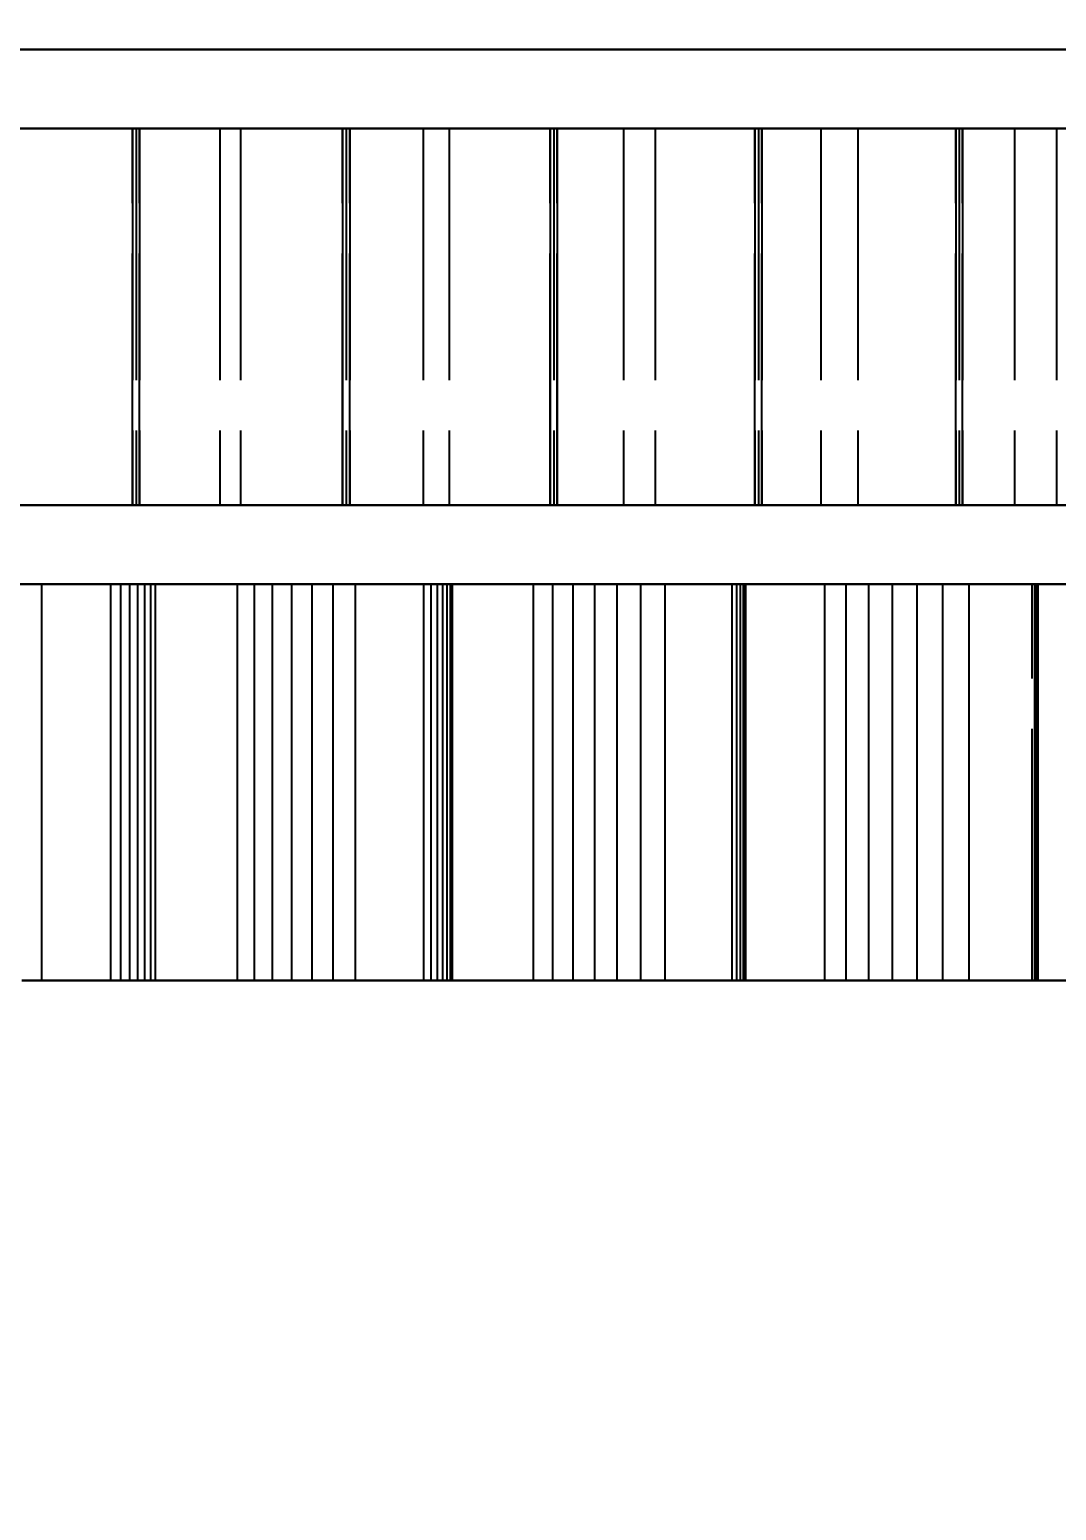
# Model space of a CAD drawing. Header units: millimetres. Extents: x -9 to 243, y -53 to 196.
# Drawn here: x 145.81 to 151, y -30.89 to -23.41 of the extents above; entities that cross this region are included whole.
import ezdxf

# ---------------------------------------------------------------- set-up
doc = ezdxf.new("R2010")
doc.units = ezdxf.units.MM
doc.linetypes.add('DASHED', pattern=[1.524, 1.27, -0.254])
for name, color, linetype in [('DIMS', 3, 'CONTINUOUS'), ('HIDDEN', 8, 'DASHED'), ('VISIBLE', 7, 'CONTINUOUS')]:
    doc.layers.add(name, color=color, linetype=linetype)
doc.styles.add('OpenSansCondensed-Light', font='OpenSansCondensed-Light.ttf')
doc.dimstyles.new('EZDXF', dxfattribs={"dimtxt": 0.25, "dimasz": 0.175, "dimexe": 0.375, "dimexo": 0.125, "dimgap": 0.1, "dimtad": 1, "dimlfac": 100, "dimzin": 12, "dimdsep": 46, "dimtxsty": 'OpenSansCondensed-Light', "dimblk": 'ARCHTICK', "dimcen": 2.5, "dimazin": 3, "dimtfac": 0.5, "dimtmove": 2, "dimatfit": 3})

# ---------------------------------------------------------------- blocks, each defined once
blk = doc.blocks.new('_ARCHTICK')
at = {"color": 0, "linetype": 'BYBLOCK', "const_width": 0.15}
blk.add_lwpolyline([(-0.5, -0.5), (0.5, 0.5)], dxfattribs=at)

msp = doc.modelspace()

# ---------------------------------------------------------------- linework, layer by layer
at = {"layer": 'HIDDEN'}
for points in [[(151.10479, -23.51), (150.44441, -23.51), (149.78402, -23.51), (149.12364, -23.51), (148.46326, -23.51), (147.80287, -23.51), (147.14249, -23.51), (146.48211, -23.51), (145.82172, -23.51), (145.16134, -23.51), (144.50096, -23.51), (143.84057, -23.51), (143.18019, -23.51), (142.51981, -23.51), (141.85943, -23.51), (141.19904, -23.51), (140.53866, -23.51), (139.87828, -23.51), (139.21789, -23.51), (138.55751, -23.51), (137.89713, -23.51), (137.23674, -23.51)], [(151.25089, -23.51), (150.6286, -23.51), (150.00631, -23.51), (149.38402, -23.51), (148.76173, -23.51), (148.13945, -23.51), (147.51716, -23.51), (146.89487, -23.51), (146.27258, -23.51), (145.6503, -23.51), (145.02801, -23.51), (144.40572, -23.51), (143.78343, -23.51), (143.16114, -23.51), (142.53886, -23.51), (141.91657, -23.51), (141.29428, -23.51), (140.67199, -23.51), (140.0497, -23.51), (139.42742, -23.51), (138.80513, -23.51), (138.18284, -23.51), (137.56055, -23.51)], [(145.6503, -23.51), (145.96144, -23.51), (146.27258, -23.51), (146.58373, -23.51), (146.89487, -23.51), (147.20601, -23.51), (147.51716, -23.51), (147.8283, -23.51), (148.13945, -23.51), (148.45059, -23.51), (148.76173, -23.51), (149.07288, -23.51), (149.38402, -23.51), (149.69517, -23.51), (150.00631, -23.51), (150.31745, -23.51), (150.6286, -23.51), (150.93974, -23.51), (151.25089, -23.51)], [(145.81265, -23.91), (145.29743, -23.91)], [(146.77283, -23.91), (145.73546, -23.91)], [(145.73546, -23.91), (146.77283, -23.91)], [(145.81265, -23.91), (146.33187, -23.91)], [(146.33187, -23.91), (145.81265, -23.91)], [(146.33187, -23.91), (146.3323, -23.91)], [(146.33187, -23.91), (146.3323, -23.91)], [(146.33187, -23.91), (146.33187, -25.81)], [(146.33187, -25.81), (146.33187, -23.91)], [(146.3323, -23.91), (146.35009, -23.91)], [(146.35009, -23.91), (146.3323, -23.91)], [(146.3323, -25.81), (146.3323, -23.91)], [(146.3323, -25.81), (146.3323, -23.91)], [(146.35009, -23.91), (146.36821, -23.91)], [(146.36821, -23.91), (146.35009, -23.91)], [(146.35009, -23.91), (146.35009, -25.81)], [(146.35009, -23.91), (146.35009, -25.81)], [(146.36798, -23.91), (146.36821, -23.91)], [(146.36798, -23.91), (146.87777, -23.91)], [(146.87777, -23.91), (146.36798, -23.91)], [(146.36798, -23.91), (146.36821, -23.91)], [(146.36798, -25.81), (146.36798, -23.91)], [(146.36798, -23.91), (146.36798, -25.81)], [(146.36821, -25.81), (146.36821, -23.91)], [(146.36821, -25.81), (146.36821, -23.91)], [(147.79926, -23.91), (146.77283, -23.91)], [(146.77283, -23.91), (147.79926, -23.91)], [(146.77283, -23.91), (146.77283, -25.81)], [(146.77283, -23.91), (146.77283, -25.81)], [(146.87777, -23.91), (147.393, -23.91)], [(147.393, -23.91), (146.87777, -23.91)], [(146.87777, -23.91), (146.87777, -25.81)], [(146.87777, -23.91), (146.87777, -25.81)], [(147.393, -23.91), (147.39353, -23.91)], [(147.393, -23.91), (147.39353, -23.91)], [(147.393, -23.91), (147.393, -25.81)], [(147.393, -25.81), (147.393, -23.91)], [(147.39353, -23.91), (147.41108, -23.91)], [(147.41108, -23.91), (147.39353, -23.91)], [(147.39353, -25.81), (147.39353, -23.91)], [(147.39353, -25.81), (147.39353, -23.91)], [(147.41108, -23.91), (147.42906, -23.91)], [(147.42906, -23.91), (147.41108, -23.91)], [(147.41108, -23.91), (147.41108, -25.81)], [(147.41108, -23.91), (147.41108, -25.81)], [(147.42873, -23.91), (147.42906, -23.91)], [(147.42873, -23.91), (147.93167, -23.91)], [(147.93167, -23.91), (147.42873, -23.91)], [(147.42873, -23.91), (147.42906, -23.91)], [(147.42873, -25.81), (147.42873, -23.91)], [(147.42873, -23.91), (147.42873, -25.81)], [(147.42906, -25.81), (147.42906, -23.91)], [(147.42906, -25.81), (147.42906, -23.91)], [(148.8119, -23.91), (147.79926, -23.91)], [(147.79926, -23.91), (148.8119, -23.91)], [(147.79926, -23.91), (147.79926, -25.81)], [(147.79926, -23.91), (147.79926, -25.81)], [(147.93167, -23.91), (148.44146, -23.91)], [(148.44146, -23.91), (147.93167, -23.91)], [(147.93167, -23.91), (147.93167, -25.81)], [(147.93167, -23.91), (147.93167, -25.81)], [(148.44146, -23.91), (148.44209, -23.91)], [(148.44146, -23.91), (148.44209, -23.91)], [(148.44146, -23.91), (148.44146, -25.81)], [(148.44146, -25.81), (148.44146, -23.91)], [(148.44209, -23.91), (148.45935, -23.91)], [(148.45935, -23.91), (148.44209, -23.91)], [(148.44209, -25.81), (148.44209, -23.91)], [(148.44209, -25.81), (148.44209, -23.91)], [(148.45935, -23.91), (148.47714, -23.91)], [(148.47714, -23.91), (148.45935, -23.91)], [(148.45935, -23.91), (148.45935, -25.81)], [(148.45935, -23.91), (148.45935, -25.81)], [(148.47671, -23.91), (148.47714, -23.91)], [(148.47671, -23.91), (148.9714, -23.91)], [(148.9714, -23.91), (148.47671, -23.91)], [(148.47671, -23.91), (148.47714, -23.91)], [(148.47671, -25.81), (148.47671, -23.91)], [(148.47671, -23.91), (148.47671, -25.81)], [(148.47714, -25.81), (148.47714, -23.91)], [(148.47714, -25.81), (148.47714, -23.91)], [(149.80792, -23.91), (148.8119, -23.91)], [(148.8119, -23.91), (149.80792, -23.91)], [(148.8119, -23.91), (148.8119, -25.81)], [(148.8119, -23.91), (148.8119, -25.81)], [(148.9714, -23.91), (149.47434, -23.91)], [(149.47434, -23.91), (148.9714, -23.91)], [(148.9714, -23.91), (148.9714, -25.81)], [(148.9714, -23.91), (148.9714, -25.81)], [(149.47434, -23.91), (149.47506, -23.91)], [(149.47434, -23.91), (149.47506, -23.91)], [(149.47434, -23.91), (149.47434, -25.81)], [(149.47434, -25.81), (149.47434, -23.91)], [(149.47506, -23.91), (149.49199, -23.91)], [(149.49199, -23.91), (149.47506, -23.91)], [(149.47506, -25.81), (149.47506, -23.91)], [(149.47506, -25.81), (149.47506, -23.91)], [(149.49199, -23.91), (149.50954, -23.91)], [(149.50954, -23.91), (149.49199, -23.91)], [(149.49199, -23.91), (149.49199, -25.81)], [(149.49199, -23.91), (149.49199, -25.81)], [(149.50901, -23.91), (149.50954, -23.91)], [(149.50901, -23.91), (149.99407, -23.91)], [(149.99407, -23.91), (149.50901, -23.91)], [(149.50901, -23.91), (149.50954, -23.91)], [(149.50901, -25.81), (149.50901, -23.91)], [(149.50901, -23.91), (149.50901, -25.81)], [(149.50954, -25.81), (149.50954, -23.91)], [(149.50954, -25.81), (149.50954, -23.91)], [(150.78455, -23.91), (149.80792, -23.91)], [(149.80792, -23.91), (150.78455, -23.91)], [(149.80792, -23.91), (149.80792, -25.81)], [(149.80792, -23.91), (149.80792, -25.81)], [(149.99407, -23.91), (150.48876, -23.91)], [(150.48876, -23.91), (149.99407, -23.91)], [(149.99407, -23.91), (149.99407, -25.81)], [(149.99407, -23.91), (149.99407, -25.81)], [(150.48876, -23.91), (150.48958, -23.91)], [(150.48876, -23.91), (150.48958, -23.91)], [(150.48876, -23.91), (150.48876, -25.81)], [(150.48876, -25.81), (150.48876, -23.91)], [(150.48958, -23.91), (150.50612, -23.91)], [(150.50612, -23.91), (150.48958, -23.91)], [(150.48958, -25.81), (150.48958, -23.91)], [(150.48958, -25.81), (150.48958, -23.91)], [(150.50612, -23.91), (150.52338, -23.91)], [(150.52338, -23.91), (150.50612, -23.91)], [(150.50612, -23.91), (150.50612, -25.81)], [(150.50612, -23.91), (150.50612, -25.81)], [(150.52276, -23.91), (150.52338, -23.91)], [(150.52276, -23.91), (150.99683, -23.91)], [(150.99683, -23.91), (150.52276, -23.91)], [(150.52276, -23.91), (150.52338, -23.91)], [(150.52276, -25.81), (150.52276, -23.91)], [(150.52276, -23.91), (150.52276, -25.81)], [(150.52338, -25.81), (150.52338, -23.91)], [(150.52338, -25.81), (150.52338, -23.91)], [(151.73907, -23.91), (150.78455, -23.91)], [(150.78455, -23.91), (151.73907, -23.91)], [(150.78455, -23.91), (150.78455, -25.81)], [(150.78455, -23.91), (150.78455, -25.81)], [(150.99683, -23.91), (151.48189, -23.91)], [(151.48189, -23.91), (150.99683, -23.91)], [(150.99683, -23.91), (150.99683, -25.81)], [(145.81265, -25.81), (145.29743, -25.81)], [(146.77283, -25.81), (145.73546, -25.81)], [(145.73546, -25.81), (146.77283, -25.81)], [(145.81265, -25.81), (146.33187, -25.81)], [(146.33187, -25.81), (145.81265, -25.81)], [(146.33187, -25.81), (146.3323, -25.81)], [(146.33187, -25.81), (146.3323, -25.81)], [(146.3323, -25.81), (146.35009, -25.81)], [(146.35009, -25.81), (146.3323, -25.81)], [(146.35009, -25.81), (146.36821, -25.81)], [(146.36821, -25.81), (146.35009, -25.81)], [(146.36798, -25.81), (146.36821, -25.81)], [(146.36798, -25.81), (146.87777, -25.81)], [(146.87777, -25.81), (146.36798, -25.81)], [(146.36798, -25.81), (146.36821, -25.81)], [(147.79926, -25.81), (146.77283, -25.81)], [(146.77283, -25.81), (147.79926, -25.81)], [(146.87777, -25.81), (147.393, -25.81)], [(147.393, -25.81), (146.87777, -25.81)], [(147.393, -25.81), (147.39353, -25.81)], [(147.393, -25.81), (147.39353, -25.81)], [(147.39353, -25.81), (147.41108, -25.81)], [(147.41108, -25.81), (147.39353, -25.81)], [(147.41108, -25.81), (147.42906, -25.81)], [(147.42906, -25.81), (147.41108, -25.81)], [(147.42873, -25.81), (147.42906, -25.81)], [(147.42873, -25.81), (147.93167, -25.81)], [(147.93167, -25.81), (147.42873, -25.81)], [(147.42873, -25.81), (147.42906, -25.81)], [(148.8119, -25.81), (147.79926, -25.81)], [(147.79926, -25.81), (148.8119, -25.81)], [(147.93167, -25.81), (148.44146, -25.81)], [(148.44146, -25.81), (147.93167, -25.81)], [(148.44146, -25.81), (148.44209, -25.81)], [(148.44146, -25.81), (148.44209, -25.81)], [(148.44209, -25.81), (148.45935, -25.81)], [(148.45935, -25.81), (148.44209, -25.81)], [(148.45935, -25.81), (148.47714, -25.81)], [(148.47714, -25.81), (148.45935, -25.81)], [(148.47671, -25.81), (148.47714, -25.81)], [(148.47671, -25.81), (148.9714, -25.81)], [(148.9714, -25.81), (148.47671, -25.81)], [(148.47671, -25.81), (148.47714, -25.81)], [(149.80792, -25.81), (148.8119, -25.81)], [(148.8119, -25.81), (149.80792, -25.81)], [(148.9714, -25.81), (149.47434, -25.81)], [(149.47434, -25.81), (148.9714, -25.81)], [(149.47434, -25.81), (149.47506, -25.81)], [(149.47434, -25.81), (149.47506, -25.81)], [(149.47506, -25.81), (149.49199, -25.81)], [(149.49199, -25.81), (149.47506, -25.81)], [(149.49199, -25.81), (149.50954, -25.81)], [(149.50954, -25.81), (149.49199, -25.81)], [(149.50901, -25.81), (149.50954, -25.81)], [(149.50901, -25.81), (149.99407, -25.81)], [(149.99407, -25.81), (149.50901, -25.81)], [(149.50901, -25.81), (149.50954, -25.81)], [(150.78455, -25.81), (149.80792, -25.81)], [(149.80792, -25.81), (150.78455, -25.81)], [(149.99407, -25.81), (150.48876, -25.81)], [(150.48876, -25.81), (149.99407, -25.81)], [(150.48876, -25.81), (150.48958, -25.81)], [(150.48876, -25.81), (150.48958, -25.81)], [(150.48958, -25.81), (150.50612, -25.81)], [(150.50612, -25.81), (150.48958, -25.81)], [(150.50612, -25.81), (150.52338, -25.81)], [(150.52338, -25.81), (150.50612, -25.81)], [(150.52276, -25.81), (150.52338, -25.81)], [(150.52276, -25.81), (150.99683, -25.81)], [(150.99683, -25.81), (150.52276, -25.81)], [(150.52276, -25.81), (150.52338, -25.81)], [(151.73907, -25.81), (150.78455, -25.81)], [(150.78455, -25.81), (151.73907, -25.81)], [(150.99683, -25.81), (151.48189, -25.81)], [(151.48189, -25.81), (150.99683, -25.81)], [(151.10479, -26.21), (150.44441, -26.21), (149.78402, -26.21), (149.12364, -26.21), (148.46326, -26.21), (147.80287, -26.21), (147.14249, -26.21), (146.48211, -26.21), (145.82172, -26.21), (145.16134, -26.21), (144.50096, -26.21), (143.84057, -26.21), (143.18019, -26.21), (142.51981, -26.21), (141.85943, -26.21), (141.19904, -26.21), (140.53866, -26.21), (139.87828, -26.21), (139.21789, -26.21), (138.55751, -26.21), (137.89713, -26.21), (137.23674, -26.21)], [(151.25089, -26.21), (150.6286, -26.21), (150.00631, -26.21), (149.38402, -26.21), (148.76173, -26.21), (148.13945, -26.21), (147.51716, -26.21), (146.89487, -26.21), (146.27258, -26.21), (145.6503, -26.21), (145.02801, -26.21), (144.40572, -26.21), (143.78343, -26.21), (143.16114, -26.21), (142.53886, -26.21), (141.91657, -26.21), (141.29428, -26.21), (140.67199, -26.21), (140.0497, -26.21), (139.42742, -26.21), (138.80513, -26.21), (138.18284, -26.21), (137.56055, -26.21)], [(145.49153, -26.21), (145.82172, -26.21), (146.15192, -26.21), (146.48211, -26.21), (146.8123, -26.21), (147.14249, -26.21), (147.47268, -26.21), (147.80287, -26.21), (148.13306, -26.21), (148.46326, -26.21), (148.79345, -26.21), (149.12364, -26.21), (149.45383, -26.21), (149.78402, -26.21), (150.11421, -26.21), (150.44441, -26.21), (150.7746, -26.21), (151.10479, -26.21)], [(145.6503, -26.21), (145.96144, -26.21), (146.27258, -26.21), (146.58373, -26.21), (146.89487, -26.21), (147.20601, -26.21), (147.51716, -26.21), (147.8283, -26.21), (148.13945, -26.21), (148.45059, -26.21), (148.76173, -26.21), (149.07288, -26.21), (149.38402, -26.21), (149.69517, -26.21), (150.00631, -26.21), (150.31745, -26.21), (150.6286, -26.21), (150.93974, -26.21), (151.25089, -26.21)], [(145.87463, -26.21), (145.77417, -26.21)], [(146.22297, -26.21), (145.87463, -26.21)], [(145.87463, -28.21), (145.87463, -26.21)], [(146.27327, -26.21), (146.22297, -26.21)], [(146.22297, -28.21), (146.22297, -26.21)], [(146.31873, -26.21), (146.27327, -26.21)], [(146.27327, -28.21), (146.27327, -26.21)], [(146.35917, -26.21), (146.31873, -26.21)], [(146.31873, -28.21), (146.31873, -26.21)], [(146.39435, -26.21), (146.35917, -26.21)], [(146.35917, -28.21), (146.35917, -26.21)], [(146.42398, -26.21), (146.39435, -26.21)], [(146.39435, -28.21), (146.39435, -26.21)], [(146.44766, -26.21), (146.42398, -26.21)], [(146.42398, -28.21), (146.42398, -26.21)], [(146.86159, -26.21), (146.44766, -26.21)], [(146.44766, -28.21), (146.44766, -26.21)], [(146.94746, -26.21), (146.86159, -26.21)], [(146.86159, -28.21), (146.86159, -26.21)], [(147.0392, -26.21), (146.94746, -26.21)], [(146.94746, -28.21), (146.94746, -26.21)], [(147.13642, -26.21), (147.0392, -26.21)], [(147.0392, -28.21), (147.0392, -26.21)], [(147.2388, -26.21), (147.13642, -26.21)], [(147.13642, -28.21), (147.13642, -26.21)], [(147.3461, -26.21), (147.2388, -26.21)], [(147.2388, -28.21), (147.2388, -26.21)], [(147.45812, -26.21), (147.3461, -26.21)], [(147.3461, -28.21), (147.3461, -26.21)], [(147.80255, -26.21), (147.45812, -26.21)], [(147.45812, -28.21), (147.45812, -26.21)], [(147.8396, -26.21), (147.80255, -26.21)], [(147.80255, -28.21), (147.80255, -26.21)], [(147.87186, -26.21), (147.8396, -26.21)], [(147.8396, -28.21), (147.8396, -26.21)], [(147.89914, -26.21), (147.87186, -26.21)], [(147.87186, -28.21), (147.87186, -26.21)], [(147.92121, -26.21), (147.89914, -26.21)], [(147.89914, -28.21), (147.89914, -26.21)], [(147.93779, -26.21), (147.92121, -26.21)], [(147.92121, -28.21), (147.92121, -26.21)], [(147.94849, -26.21), (147.93779, -26.21)], [(147.93779, -28.21), (147.93779, -26.21)], [(148.35683, -26.21), (147.94849, -26.21)], [(147.94849, -28.21), (147.94849, -26.21)], [(148.45421, -26.21), (148.35683, -26.21)], [(148.35683, -28.21), (148.35683, -26.21)], [(148.55736, -26.21), (148.45421, -26.21)], [(148.45421, -28.21), (148.45421, -26.21)], [(148.66589, -26.21), (148.55736, -26.21)], [(148.55736, -28.21), (148.55736, -26.21)], [(148.7795, -26.21), (148.66589, -26.21)], [(148.66589, -28.21), (148.66589, -26.21)], [(148.89795, -26.21), (148.7795, -26.21)], [(148.7795, -28.21), (148.7795, -26.21)], [(149.02103, -26.21), (148.89795, -26.21)], [(148.89795, -28.21), (148.89795, -26.21)], [(149.36001, -26.21), (149.02103, -26.21)], [(149.02103, -28.21), (149.02103, -26.21)], [(149.38365, -26.21), (149.36001, -26.21)], [(149.36001, -28.21), (149.36001, -26.21)], [(149.40256, -26.21), (149.38365, -26.21)], [(149.38365, -28.21), (149.38365, -26.21)], [(149.41656, -26.21), (149.40256, -26.21)], [(149.40256, -28.21), (149.40256, -26.21)], [(149.42543, -26.21), (149.41656, -26.21)], [(149.41656, -28.21), (149.41656, -26.21)], [(149.42888, -26.21), (149.42543, -26.21)], [(149.42543, -28.21), (149.42543, -26.21)], [(149.42888, -26.21), (149.42656, -26.21)], [(149.42656, -26.21), (149.42888, -26.21)], [(149.82748, -26.21), (149.42656, -26.21)], [(149.42656, -26.21), (149.42888, -26.21)], [(149.42656, -28.21), (149.42656, -26.21)], [(149.42656, -28.21), (149.42656, -26.21)], [(149.42888, -28.21), (149.42888, -26.21)], [(149.93592, -26.21), (149.82748, -26.21)], [(149.82748, -28.21), (149.82748, -26.21)], [(150.05002, -26.21), (149.93592, -26.21)], [(149.93592, -28.21), (149.93592, -26.21)], [(150.16939, -26.21), (150.05002, -26.21)], [(150.05002, -28.21), (150.05002, -26.21)], [(150.29373, -26.21), (150.16939, -26.21)], [(150.16939, -28.21), (150.16939, -26.21)], [(150.42279, -26.21), (150.29373, -26.21)], [(150.29373, -28.21), (150.29373, -26.21)], [(150.55637, -26.21), (150.42279, -26.21)], [(150.42279, -28.21), (150.42279, -26.21)], [(150.8884, -26.21), (150.55637, -26.21)], [(150.55637, -28.21), (150.55637, -26.21)], [(150.89059, -26.21), (150.87524, -26.21)], [(150.87524, -26.21), (150.90465, -26.21)], [(151.26697, -26.21), (150.87524, -26.21)], [(150.87524, -26.21), (150.89059, -26.21)], [(150.87524, -28.21), (150.87524, -26.21)], [(150.87524, -28.21), (150.87524, -26.21)], [(150.89852, -26.21), (150.8884, -26.21)], [(150.8884, -28.21), (150.8884, -26.21)], [(150.90027, -26.21), (150.89059, -26.21)], [(150.89059, -26.21), (150.90027, -26.21)], [(150.89059, -28.21), (150.89059, -26.21)], [(150.89059, -28.21), (150.89059, -26.21)], [(150.904, -26.21), (150.89852, -26.21)], [(150.89852, -28.21), (150.89852, -26.21)], [(150.90465, -26.21), (150.90027, -26.21)], [(150.90027, -26.21), (150.90465, -26.21)], [(150.90027, -28.21), (150.90027, -26.21)], [(150.90027, -28.21), (150.90027, -26.21)], [(150.90465, -26.21), (150.904, -26.21)], [(150.904, -28.21), (150.904, -26.21)], [(150.90465, -28.21), (150.90465, -26.21)], [(145.87463, -28.21), (145.77417, -28.21)], [(146.22297, -28.21), (145.87463, -28.21)], [(146.27327, -28.21), (146.22297, -28.21)], [(146.31873, -28.21), (146.27327, -28.21)], [(146.35917, -28.21), (146.31873, -28.21)], [(146.39435, -28.21), (146.35917, -28.21)], [(146.42398, -28.21), (146.39435, -28.21)], [(146.44766, -28.21), (146.42398, -28.21)], [(146.86159, -28.21), (146.44766, -28.21)], [(146.94746, -28.21), (146.86159, -28.21)], [(147.0392, -28.21), (146.94746, -28.21)], [(147.13642, -28.21), (147.0392, -28.21)], [(147.2388, -28.21), (147.13642, -28.21)], [(147.3461, -28.21), (147.2388, -28.21)], [(147.45812, -28.21), (147.3461, -28.21)], [(147.80255, -28.21), (147.45812, -28.21)], [(147.8396, -28.21), (147.80255, -28.21)], [(147.87186, -28.21), (147.8396, -28.21)], [(147.89914, -28.21), (147.87186, -28.21)], [(147.92121, -28.21), (147.89914, -28.21)], [(147.93779, -28.21), (147.92121, -28.21)], [(147.94849, -28.21), (147.93779, -28.21)], [(148.35683, -28.21), (147.94849, -28.21)], [(148.45421, -28.21), (148.35683, -28.21)], [(148.55736, -28.21), (148.45421, -28.21)], [(148.66589, -28.21), (148.55736, -28.21)], [(148.7795, -28.21), (148.66589, -28.21)], [(148.89795, -28.21), (148.7795, -28.21)], [(149.02103, -28.21), (148.89795, -28.21)], [(149.36001, -28.21), (149.02103, -28.21)], [(149.38365, -28.21), (149.36001, -28.21)], [(149.40256, -28.21), (149.38365, -28.21)], [(149.41656, -28.21), (149.40256, -28.21)], [(149.42543, -28.21), (149.41656, -28.21)], [(149.42888, -28.21), (149.42543, -28.21)], [(149.42888, -28.21), (149.42656, -28.21)], [(149.42656, -28.21), (149.42888, -28.21)], [(149.82748, -28.21), (149.42656, -28.21)], [(149.42656, -28.21), (149.42888, -28.21)], [(149.93592, -28.21), (149.82748, -28.21)], [(150.05002, -28.21), (149.93592, -28.21)], [(150.16939, -28.21), (150.05002, -28.21)], [(150.29373, -28.21), (150.16939, -28.21)], [(150.42279, -28.21), (150.29373, -28.21)], [(150.55637, -28.21), (150.42279, -28.21)], [(150.8884, -28.21), (150.55637, -28.21)], [(150.89059, -28.21), (150.87524, -28.21)], [(150.87524, -28.21), (150.90465, -28.21)], [(151.26697, -28.21), (150.87524, -28.21)], [(150.87524, -28.21), (150.89059, -28.21)], [(150.89852, -28.21), (150.8884, -28.21)], [(150.90027, -28.21), (150.89059, -28.21)], [(150.89059, -28.21), (150.90027, -28.21)], [(150.904, -28.21), (150.89852, -28.21)], [(150.90465, -28.21), (150.90027, -28.21)], [(150.90027, -28.21), (150.90465, -28.21)], [(150.90465, -28.21), (150.904, -28.21)]]:
    msp.add_lwpolyline(points, dxfattribs=at)
at = {"layer": 'VISIBLE'}
for points in [[(145.49153, -23.51), (145.82172, -23.51), (146.15192, -23.51), (146.48211, -23.51), (146.8123, -23.51), (147.14249, -23.51), (147.47268, -23.51), (147.80287, -23.51), (148.13306, -23.51), (148.46326, -23.51), (148.79345, -23.51), (149.12364, -23.51), (149.45383, -23.51), (149.78402, -23.51), (150.11421, -23.51), (150.44441, -23.51), (150.7746, -23.51), (151.10479, -23.51)], [(145.77417, -26.21), (145.87463, -26.21)], [(145.87463, -26.21), (146.22297, -26.21)], [(145.87463, -28.21), (145.87463, -26.21)], [(146.22297, -26.21), (146.27327, -26.21)], [(146.22297, -28.21), (146.22297, -26.21)], [(146.27327, -26.21), (146.31873, -26.21)], [(146.27327, -28.21), (146.27327, -26.21)], [(146.31873, -26.21), (146.35917, -26.21)], [(146.31873, -28.21), (146.31873, -26.21)], [(146.35917, -26.21), (146.39435, -26.21)], [(146.35917, -28.21), (146.35917, -26.21)], [(146.39435, -26.21), (146.42398, -26.21)], [(146.39435, -28.21), (146.39435, -26.21)], [(146.42398, -26.21), (146.44766, -26.21)], [(146.42398, -28.21), (146.42398, -26.21)], [(146.44766, -26.21), (146.86159, -26.21)], [(146.44766, -28.21), (146.44766, -26.21)], [(146.86159, -26.21), (146.94746, -26.21)], [(146.86159, -28.21), (146.86159, -26.21)], [(146.94746, -26.21), (147.0392, -26.21)], [(146.94746, -28.21), (146.94746, -26.21)], [(147.0392, -26.21), (147.13642, -26.21)], [(147.0392, -28.21), (147.0392, -26.21)], [(147.13642, -26.21), (147.2388, -26.21)], [(147.13642, -28.21), (147.13642, -26.21)], [(147.2388, -26.21), (147.3461, -26.21)], [(147.2388, -28.21), (147.2388, -26.21)], [(147.3461, -26.21), (147.45812, -26.21)], [(147.3461, -28.21), (147.3461, -26.21)], [(147.45812, -26.21), (147.80255, -26.21)], [(147.45812, -28.21), (147.45812, -26.21)], [(147.80255, -26.21), (147.8396, -26.21)], [(147.80255, -28.21), (147.80255, -26.21)], [(147.8396, -26.21), (147.87186, -26.21)], [(147.8396, -28.21), (147.8396, -26.21)], [(147.87186, -26.21), (147.89914, -26.21)], [(147.87186, -28.21), (147.87186, -26.21)], [(147.89914, -26.21), (147.92121, -26.21)], [(147.89914, -28.21), (147.89914, -26.21)], [(147.92121, -26.21), (147.93779, -26.21)], [(147.92121, -28.21), (147.92121, -26.21)], [(147.93779, -26.21), (147.94849, -26.21)], [(147.93779, -28.21), (147.93779, -26.21)], [(147.94849, -26.21), (148.35683, -26.21)], [(147.94849, -28.21), (147.94849, -26.21)], [(148.35683, -26.21), (148.45421, -26.21)], [(148.35683, -28.21), (148.35683, -26.21)], [(148.45421, -26.21), (148.55736, -26.21)], [(148.45421, -28.21), (148.45421, -26.21)], [(148.55736, -26.21), (148.66589, -26.21)], [(148.55736, -28.21), (148.55736, -26.21)], [(148.66589, -26.21), (148.7795, -26.21)], [(148.66589, -28.21), (148.66589, -26.21)], [(148.7795, -26.21), (148.89795, -26.21)], [(148.7795, -28.21), (148.7795, -26.21)], [(148.89795, -26.21), (149.02103, -26.21)], [(148.89795, -28.21), (148.89795, -26.21)], [(149.02103, -26.21), (149.36001, -26.21)], [(149.02103, -28.21), (149.02103, -26.21)], [(149.36001, -26.21), (149.38365, -26.21)], [(149.36001, -28.21), (149.36001, -26.21)], [(149.38365, -26.21), (149.40256, -26.21)], [(149.38365, -28.21), (149.38365, -26.21)], [(149.40256, -26.21), (149.41656, -26.21)], [(149.40256, -28.21), (149.40256, -26.21)], [(149.41656, -26.21), (149.42543, -26.21)], [(149.41656, -28.21), (149.41656, -26.21)], [(149.42543, -26.21), (149.42888, -26.21)], [(149.42543, -28.21), (149.42543, -26.21)], [(149.42888, -26.21), (149.82748, -26.21)], [(149.42888, -28.21), (149.42888, -26.21)], [(149.82748, -26.21), (149.93592, -26.21)], [(149.82748, -28.21), (149.82748, -26.21)], [(149.93592, -26.21), (150.05002, -26.21)], [(149.93592, -28.21), (149.93592, -26.21)], [(150.05002, -26.21), (150.16939, -26.21)], [(150.05002, -28.21), (150.05002, -26.21)], [(150.16939, -26.21), (150.29373, -26.21)], [(150.16939, -28.21), (150.16939, -26.21)], [(150.29373, -26.21), (150.42279, -26.21)], [(150.29373, -28.21), (150.29373, -26.21)], [(150.42279, -26.21), (150.55637, -26.21)], [(150.42279, -28.21), (150.42279, -26.21)], [(150.55637, -26.21), (150.8884, -26.21)], [(150.55637, -28.21), (150.55637, -26.21)], [(150.8884, -26.21), (150.89852, -26.21)], [(150.8884, -28.21), (150.8884, -26.21)], [(150.89852, -26.21), (150.904, -26.21)], [(150.89852, -28.21), (150.89852, -26.21)], [(150.904, -26.21), (150.90465, -26.21)], [(150.904, -28.21), (150.904, -26.21)], [(150.90465, -26.21), (151.26697, -26.21)], [(150.90465, -28.21), (150.90465, -26.21)], [(145.77417, -28.21), (145.87463, -28.21)], [(145.87463, -28.21), (146.22297, -28.21)], [(146.22297, -28.21), (146.27327, -28.21)], [(146.27327, -28.21), (146.31873, -28.21)], [(146.31873, -28.21), (146.35917, -28.21)], [(146.35917, -28.21), (146.39435, -28.21)], [(146.39435, -28.21), (146.42398, -28.21)], [(146.42398, -28.21), (146.44766, -28.21)], [(146.44766, -28.21), (146.86159, -28.21)], [(146.86159, -28.21), (146.94746, -28.21)], [(146.94746, -28.21), (147.0392, -28.21)], [(147.0392, -28.21), (147.13642, -28.21)], [(147.13642, -28.21), (147.2388, -28.21)], [(147.2388, -28.21), (147.3461, -28.21)], [(147.3461, -28.21), (147.45812, -28.21)], [(147.45812, -28.21), (147.80255, -28.21)], [(147.80255, -28.21), (147.8396, -28.21)], [(147.8396, -28.21), (147.87186, -28.21)], [(147.87186, -28.21), (147.89914, -28.21)], [(147.89914, -28.21), (147.92121, -28.21)], [(147.92121, -28.21), (147.93779, -28.21)], [(147.93779, -28.21), (147.94849, -28.21)], [(147.94849, -28.21), (148.35683, -28.21)], [(148.35683, -28.21), (148.45421, -28.21)], [(148.45421, -28.21), (148.55736, -28.21)], [(148.55736, -28.21), (148.66589, -28.21)], [(148.66589, -28.21), (148.7795, -28.21)], [(148.7795, -28.21), (148.89795, -28.21)], [(148.89795, -28.21), (149.02103, -28.21)], [(149.02103, -28.21), (149.36001, -28.21)], [(149.36001, -28.21), (149.38365, -28.21)], [(149.38365, -28.21), (149.40256, -28.21)], [(149.40256, -28.21), (149.41656, -28.21)], [(149.41656, -28.21), (149.42543, -28.21)], [(149.42543, -28.21), (149.42888, -28.21)], [(149.42888, -28.21), (149.82748, -28.21)], [(149.82748, -28.21), (149.93592, -28.21)], [(149.93592, -28.21), (150.05002, -28.21)], [(150.05002, -28.21), (150.16939, -28.21)], [(150.16939, -28.21), (150.29373, -28.21)], [(150.29373, -28.21), (150.42279, -28.21)], [(150.42279, -28.21), (150.55637, -28.21)], [(150.55637, -28.21), (150.8884, -28.21)], [(150.8884, -28.21), (150.89852, -28.21)], [(150.89852, -28.21), (150.904, -28.21)], [(150.904, -28.21), (150.90465, -28.21)], [(150.90465, -28.21), (151.26697, -28.21)]]:
    msp.add_lwpolyline(points, dxfattribs=at)

# ---------------------------------------------------------------- dimensions: what is measured, and where the dimension line sits
at = {"layer": 'DIMS'}
msp.add_linear_dim(base=(93.75, -52.71), p1=(93.75, -21.71), p2=(201.25, -21.71), dimstyle='EZDXF', override={"dimtxt": 1.6, "dimasz": 1, "dimexe": 0.6, "dimexo": 0.5, "dimdec": 2}, dxfattribs=at).render()

doc.saveas('drawing.dxf')
